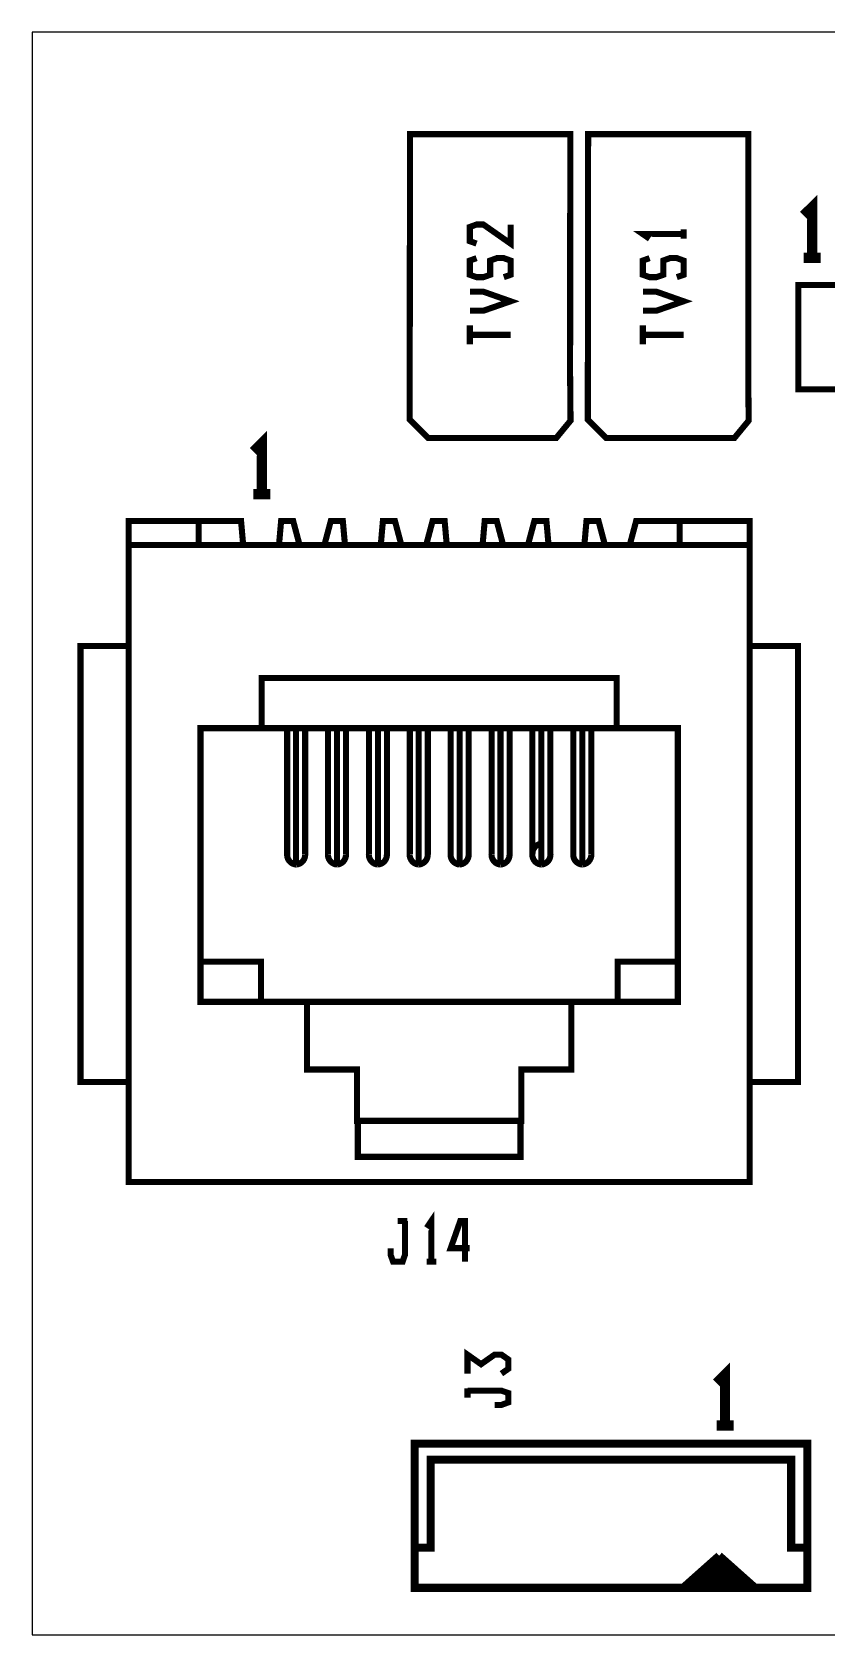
# Model space of a CAD drawing. Extents: x -20.8 to 79.2, y 1.7 to 41.7.
# Drawn here: x -20.78 to -0.95, y 1.74 to 41.74 of the extents above; entities that cross this region are included whole.
import ezdxf

# ---------------------------------------------------------------- set-up
doc = ezdxf.new("R2010")
doc.units = 0
doc.header["$MEASUREMENT"] = 0
doc.layers.add('22-313-0_AST', color=7, linetype='CONTINUOUS')

msp = doc.modelspace()

# ---------------------------------------------------------------- linework, layer by layer
at = {"layer": '22-313-0_AST'}
for p, q in [((-20.782, 41.735), (-20.782, 1.735)), ((79.167, 41.735), (-20.782, 41.735)), ((-20.782, 1.735), (79.167, 1.735))]:
    msp.add_line(p, q, dxfattribs=at)
for points, const_width in [([(-7.356, 33.196), (-7.345, 32.038), (-7.701, 31.606), (-10.901, 31.606), (-11.359, 32.063), (-11.351, 39.188), (-7.353, 39.188), (-7.353, 37.549), (-7.356, 33.196)], 0.152), ([(-2.911, 33.196), (-2.9, 32.038), (-3.256, 31.606), (-6.456, 31.606), (-6.914, 32.063), (-6.906, 39.188), (-2.908, 39.188), (-2.908, 37.549), (-2.911, 33.196)], 0.152), ([(-1.315, 36.099), (-1.315, 37.369), (-1.526, 37.159)], 0.254), ([(-8.842, 36.932), (-8.842, 36.457), (-9.52, 36.932), (-9.69, 36.932), (-9.858, 36.871), (-9.858, 36.516), (-9.69, 36.457)], 0.152), ([(-4.524, 36.813), (-4.524, 36.577)], 0.152), ([(-4.524, 36.693), (-5.54, 36.693), (-5.372, 36.577)], 0.152), ([(-9.69, 36.094), (-9.858, 36.033), (-9.858, 35.677), (-9.69, 35.619), (-9.52, 35.619), (-9.35, 35.677), (-9.35, 36.033), (-9.182, 36.094), (-9.012, 36.094), (-8.842, 36.033), (-8.842, 35.677), (-9.012, 35.619)], 0.152), ([(-5.372, 36.094), (-5.54, 36.033), (-5.54, 35.677), (-5.372, 35.619), (-5.202, 35.619), (-5.032, 35.677), (-5.032, 36.033), (-4.864, 36.094), (-4.694, 36.094), (-4.524, 36.033), (-4.524, 35.677), (-4.694, 35.619)], 0.152), ([(-1.102, 36.099), (-1.526, 36.099)], 0.254), ([(-9.858, 35.256), (-9.52, 35.256), (-8.842, 35.017), (-9.52, 34.781), (-9.858, 34.781)], 0.152), ([(-5.54, 35.256), (-5.202, 35.256), (-4.524, 35.017), (-5.202, 34.781), (-5.54, 34.781)], 0.152), ([(-0.457, 32.82), (-1.658, 32.82), (-1.658, 35.421), (-0.457, 35.421)], 0.152), ([(-9.858, 34.418), (-9.858, 33.943)], 0.152), ([(-5.54, 34.418), (-5.54, 33.943)], 0.152), ([(-8.842, 34.179), (-9.858, 34.179)], 0.152), ([(-4.524, 34.179), (-5.54, 34.179)], 0.152), ([(-15.047, 30.204), (-15.047, 31.474), (-15.258, 31.263)], 0.254), ([(-14.833, 30.204), (-15.258, 30.204)], 0.254), ([(-15.514, 28.936), (-15.567, 29.536), (-16.622, 29.536), (-18.372, 29.536), (-18.372, 28.936), (-2.873, 28.936), (-2.873, 13.036), (-18.372, 13.036), (-18.372, 28.936)], 0.152), ([(-16.622, 28.936), (-16.622, 29.536)], 0.152), ([(-14.107, 28.936), (-14.267, 29.536), (-14.567, 29.536), (-14.62, 28.936)], 0.152), ([(-12.974, 28.936), (-13.027, 29.536), (-13.327, 29.536), (-13.487, 28.936)], 0.152), ([(-11.567, 28.936), (-11.727, 29.536), (-12.027, 29.536), (-12.08, 28.936)], 0.152), ([(-10.434, 28.936), (-10.487, 29.536), (-10.787, 29.536), (-10.947, 28.936)], 0.152), ([(-9.027, 28.936), (-9.187, 29.536), (-9.487, 29.536), (-9.54, 28.936)], 0.152), ([(-7.894, 28.936), (-7.947, 29.536), (-8.247, 29.536), (-8.407, 28.936)], 0.152), ([(-6.487, 28.936), (-6.647, 29.536), (-6.947, 29.536), (-7, 28.936)], 0.152), ([(-4.623, 28.936), (-4.623, 29.536), (-5.707, 29.536), (-5.867, 28.936)], 0.152), ([(-2.873, 28.936), (-2.873, 29.536), (-4.623, 29.536)], 0.152), ([(-18.372, 26.414), (-19.573, 26.414), (-19.573, 15.535), (-18.372, 15.535)], 0.152), ([(-2.873, 15.535), (-1.671, 15.535), (-1.671, 26.414), (-2.873, 26.414)], 0.152), ([(-15.052, 24.364), (-6.192, 24.364), (-6.192, 25.614), (-15.052, 25.614), (-15.052, 24.364), (-16.578, 24.364), (-16.578, 17.534), (-13.922, 17.534), (-7.323, 17.534), (-7.323, 15.845), (-8.572, 15.845), (-8.572, 14.565), (-8.593, 14.565), (-8.593, 13.666), (-12.652, 13.666), (-12.652, 14.565), (-12.672, 14.565), (-12.672, 15.845), (-13.922, 15.845), (-13.922, 17.534)], 0.152), ([(-14.417, 24.364), (-14.323, 24.364), (-14.305, 24.364), (-14.193, 24.364), (-14.082, 24.364), (-14.061, 24.364), (-13.967, 24.364), (-13.967, 21.22)], 0.152), ([(-14.417, 21.22), (-14.417, 21.225), (-14.417, 21.22), (-14.417, 24.364), (-14.376, 24.364), (-14.366, 24.364), (-14.193, 24.364), (-14.018, 24.364), (-14.01, 24.364), (-13.967, 24.364)], 0.152), ([(-14.193, 24.364), (-14.193, 20.961)], 0.152), ([(-13.398, 24.364), (-13.302, 24.364), (-13.284, 24.364), (-13.172, 24.364), (-13.06, 24.364), (-13.043, 24.364), (-12.946, 24.364), (-12.946, 21.22)], 0.152), ([(-13.398, 21.22), (-13.398, 21.225), (-13.398, 21.22), (-13.398, 24.364), (-13.355, 24.364), (-13.347, 24.364), (-13.172, 24.364), (-12.999, 24.364), (-12.989, 24.364), (-12.946, 24.364)], 0.152), ([(-13.172, 24.364), (-13.172, 20.961)], 0.152), ([(-12.377, 24.364), (-12.283, 24.364), (-12.265, 24.364), (-12.151, 24.364), (-12.039, 24.364), (-12.022, 24.364), (-11.928, 24.364), (-11.928, 21.22)], 0.152), ([(-12.377, 21.22), (-12.377, 21.225), (-12.377, 21.22), (-12.377, 24.364), (-12.337, 24.364), (-12.326, 24.364), (-12.151, 24.364), (-11.978, 24.364), (-11.971, 24.364), (-11.928, 24.364)], 0.152), ([(-12.151, 24.364), (-12.151, 20.961)], 0.152), ([(-11.356, 24.364), (-11.262, 24.364), (-11.244, 24.364), (-11.133, 24.364), (-11.021, 24.364), (-11.001, 24.364), (-10.907, 24.364), (-10.907, 21.22)], 0.152), ([(-11.356, 21.22), (-11.356, 21.225), (-11.356, 21.22), (-11.356, 24.364), (-11.315, 24.364), (-11.308, 24.364), (-11.133, 24.364), (-10.957, 24.364), (-10.95, 24.364), (-10.907, 24.364)], 0.152), ([(-11.133, 24.364), (-11.133, 20.961)], 0.152), ([(-10.338, 24.364), (-10.244, 24.364), (-10.223, 24.364), (-10.112, 24.364), (-10, 24.364), (-9.982, 24.364), (-9.888, 24.364), (-9.888, 21.22)], 0.152), ([(-10.338, 21.22), (-10.338, 21.225), (-10.338, 21.22), (-10.338, 24.364), (-10.294, 24.364), (-10.287, 24.364), (-10.112, 24.364), (-9.939, 24.364), (-9.929, 24.364), (-9.888, 24.364)], 0.152), ([(-10.112, 24.364), (-10.112, 20.961)], 0.152), ([(-9.316, 21.22), (-9.316, 21.225), (-9.316, 21.22), (-9.316, 24.364), (-9.276, 24.364), (-9.268, 24.364), (-9.093, 24.364), (-8.918, 24.364)], 0.152), ([(-9.316, 24.364), (-9.223, 24.364), (-9.205, 24.364), (-9.093, 24.364), (-8.981, 24.364), (-8.961, 24.364), (-8.867, 24.364)], 0.152), ([(-9.093, 24.364), (-9.093, 20.961)], 0.152), ([(-8.91, 24.364), (-8.867, 24.364), (-8.867, 21.22)], 0.152), ([(-7.848, 21.22), (-7.848, 24.364), (-7.889, 24.364), (-7.899, 24.364), (-8.072, 24.364), (-8.247, 24.364), (-8.255, 24.364), (-8.298, 24.364), (-8.298, 21.22)], 0.152), ([(-8.072, 24.364), (-8.184, 24.364), (-8.204, 24.364), (-8.298, 24.364)], 0.152), ([(-7.848, 24.364), (-7.942, 24.364), (-7.96, 24.364), (-8.072, 24.364), (-8.072, 20.961)], 0.152), ([(-6.192, 24.364), (-4.668, 24.364), (-4.668, 17.534), (-7.323, 17.534)], 0.152), ([(-7.277, 24.364), (-7.183, 24.364), (-7.165, 24.364), (-7.053, 24.364), (-6.939, 24.364), (-6.921, 24.364), (-6.827, 24.364), (-6.827, 21.22)], 0.152), ([(-7.277, 21.22), (-7.277, 21.225), (-7.277, 21.22), (-7.277, 24.364), (-7.236, 24.364), (-7.226, 24.364), (-7.053, 24.364), (-6.878, 24.364), (-6.87, 24.364), (-6.827, 24.364)], 0.152), ([(-7.053, 24.364), (-7.053, 20.961)], 0.152), ([(-14.417, 21.22), (-14.417, 21.204)], 0.152), ([(-13.967, 21.204), (-13.968, 21.22)], 0.152), ([(-13.398, 21.22), (-13.399, 21.204)], 0.152), ([(-12.946, 21.204), (-12.947, 21.22)], 0.152), ([(-12.377, 21.22), (-12.378, 21.204)], 0.152), ([(-11.928, 21.204), (-11.928, 21.22)], 0.152), ([(-11.356, 21.22), (-11.357, 21.204)], 0.152), ([(-10.907, 21.204), (-10.907, 21.22)], 0.152), ([(-10.338, 21.22), (-10.338, 21.204)], 0.152), ([(-9.888, 21.204), (-9.888, 21.22)], 0.152), ([(-9.316, 21.22), (-9.317, 21.204)], 0.152), ([(-8.867, 21.204), (-8.867, 21.22)], 0.152), ([(-8.298, 21.22), (-8.298, 21.204)], 0.152), ([(-8.298, 21.235), (-8.297, 21.22)], 0.152), ([(-7.846, 21.204), (-7.846, 21.22)], 0.152), ([(-7.277, 21.22), (-7.277, 21.204)], 0.152), ([(-6.827, 21.204), (-6.828, 21.22)], 0.152), ([(-15.072, 17.534), (-15.072, 18.535), (-16.578, 18.535)], 0.152), ([(-4.668, 18.535), (-6.172, 18.535), (-6.172, 17.534)], 0.152), ([(-8.593, 14.565), (-12.652, 14.565)], 0.152), ([(-11.834, 11.387), (-11.834, 11.217), (-11.773, 11.05), (-11.536, 11.05), (-11.478, 11.217), (-11.478, 12.066)], 0.152), ([(-11.417, 12.066), (-11.656, 12.066)], 0.152), ([(-10.818, 11.05), (-10.818, 12.066), (-10.934, 11.895)], 0.152), ([(-9.86, 11.387), (-10.335, 11.387), (-10.096, 12.066), (-9.979, 12.066), (-9.979, 11.05)], 0.152), ([(-10.698, 11.05), (-10.934, 11.05)], 0.152), ([(-9.07, 8.256), (-8.9, 8.375), (-8.9, 8.611), (-9.07, 8.73), (-9.24, 8.73), (-9.578, 8.492), (-9.916, 8.73), (-9.916, 8.256)], 0.152), ([(-3.49, 6.963), (-3.49, 8.233), (-3.701, 8.022)], 0.254), ([(-9.916, 7.892), (-9.916, 7.654)], 0.152), ([(-9.24, 7.476), (-9.07, 7.476), (-8.9, 7.537), (-8.9, 7.773), (-9.07, 7.831), (-9.916, 7.831)], 0.152), ([(-3.276, 6.963), (-3.701, 6.963)], 0.254), ([(-11.237, 2.911), (-1.437, 2.911), (-1.437, 6.511), (-11.237, 6.511), (-11.237, 2.911)], 0.201), ([(-1.437, 3.91), (-1.839, 3.91), (-1.839, 6.109), (-10.838, 6.109), (-10.838, 3.91), (-11.237, 3.91)], 0.201), ([(-3.637, 3.711), (-4.536, 2.911)], 0.201), ([(-3.83, 3.539), (-3.83, 2.911)], 0.201), ([(-3.533, 3.617), (-3.741, 3.617)], 0.201), ([(-3.65, 3.699), (-3.65, 2.911)], 0.201), ([(-3.637, 3.711), (-2.738, 2.911)], 0.201), ([(-3.469, 3.562), (-3.469, 2.911)], 0.201), ([(-4.188, 3.219), (-4.188, 2.911)], 0.201), ([(-3.129, 3.259), (-4.145, 3.259)], 0.201), ([(-4.01, 3.379), (-4.01, 2.911)], 0.201), ([(-3.332, 3.437), (-3.944, 3.437)], 0.201), ([(-3.289, 3.402), (-3.289, 2.911)], 0.201), ([(-3.111, 3.242), (-3.111, 2.911)], 0.201), ([(-4.437, 2.911), (-4.536, 2.911)], 0.201), ([(-2.738, 2.911), (-4.437, 2.911)], 0.201), ([(-4.369, 3.059), (-4.369, 2.911)], 0.201), ([(-2.928, 3.079), (-4.348, 3.079)], 0.201), ([(-2.931, 3.082), (-2.931, 2.911)], 0.201)]:
    msp.add_lwpolyline(points, dxfattribs=dict(at, const_width=const_width))
at = {"layer": '22-313-0_AST', "const_width": 0.152}
for points in [[(-14.417, 21.204, 0.390068), (-14.193, 20.961)], [(-14.193, 20.961, 0.393053), (-13.967, 21.204)], [(-13.398, 21.204, 0.390073), (-13.172, 20.961)], [(-13.172, 20.961, 0.39007), (-12.949, 21.204)], [(-12.377, 21.204, 0.393051), (-12.151, 20.961)], [(-12.151, 20.961, 0.39007), (-11.928, 21.204)], [(-11.359, 21.204, 0.390073), (-11.133, 20.961)], [(-11.133, 20.961, 0.39007), (-10.909, 21.204)], [(-10.338, 21.204, 0.393051), (-10.112, 20.961)], [(-10.112, 20.961, 0.39007), (-9.888, 21.204)], [(-9.316, 21.204, 0.390068), (-9.093, 20.961)], [(-9.093, 20.961, 0.393053), (-8.867, 21.204)], [(-8.298, 21.204, 0.390073), (-8.072, 20.961)], [(-8.072, 21.479, 0.39007), (-8.295, 21.235)], [(-8.072, 20.961, 0.39007), (-7.848, 21.204)], [(-7.277, 21.204, 0.390068), (-7.053, 20.961)], [(-7.053, 20.961, 0.393053), (-6.827, 21.204)]]:
    msp.add_lwpolyline(points, format="xyb", dxfattribs=at)

doc.saveas('drawing.dxf')
